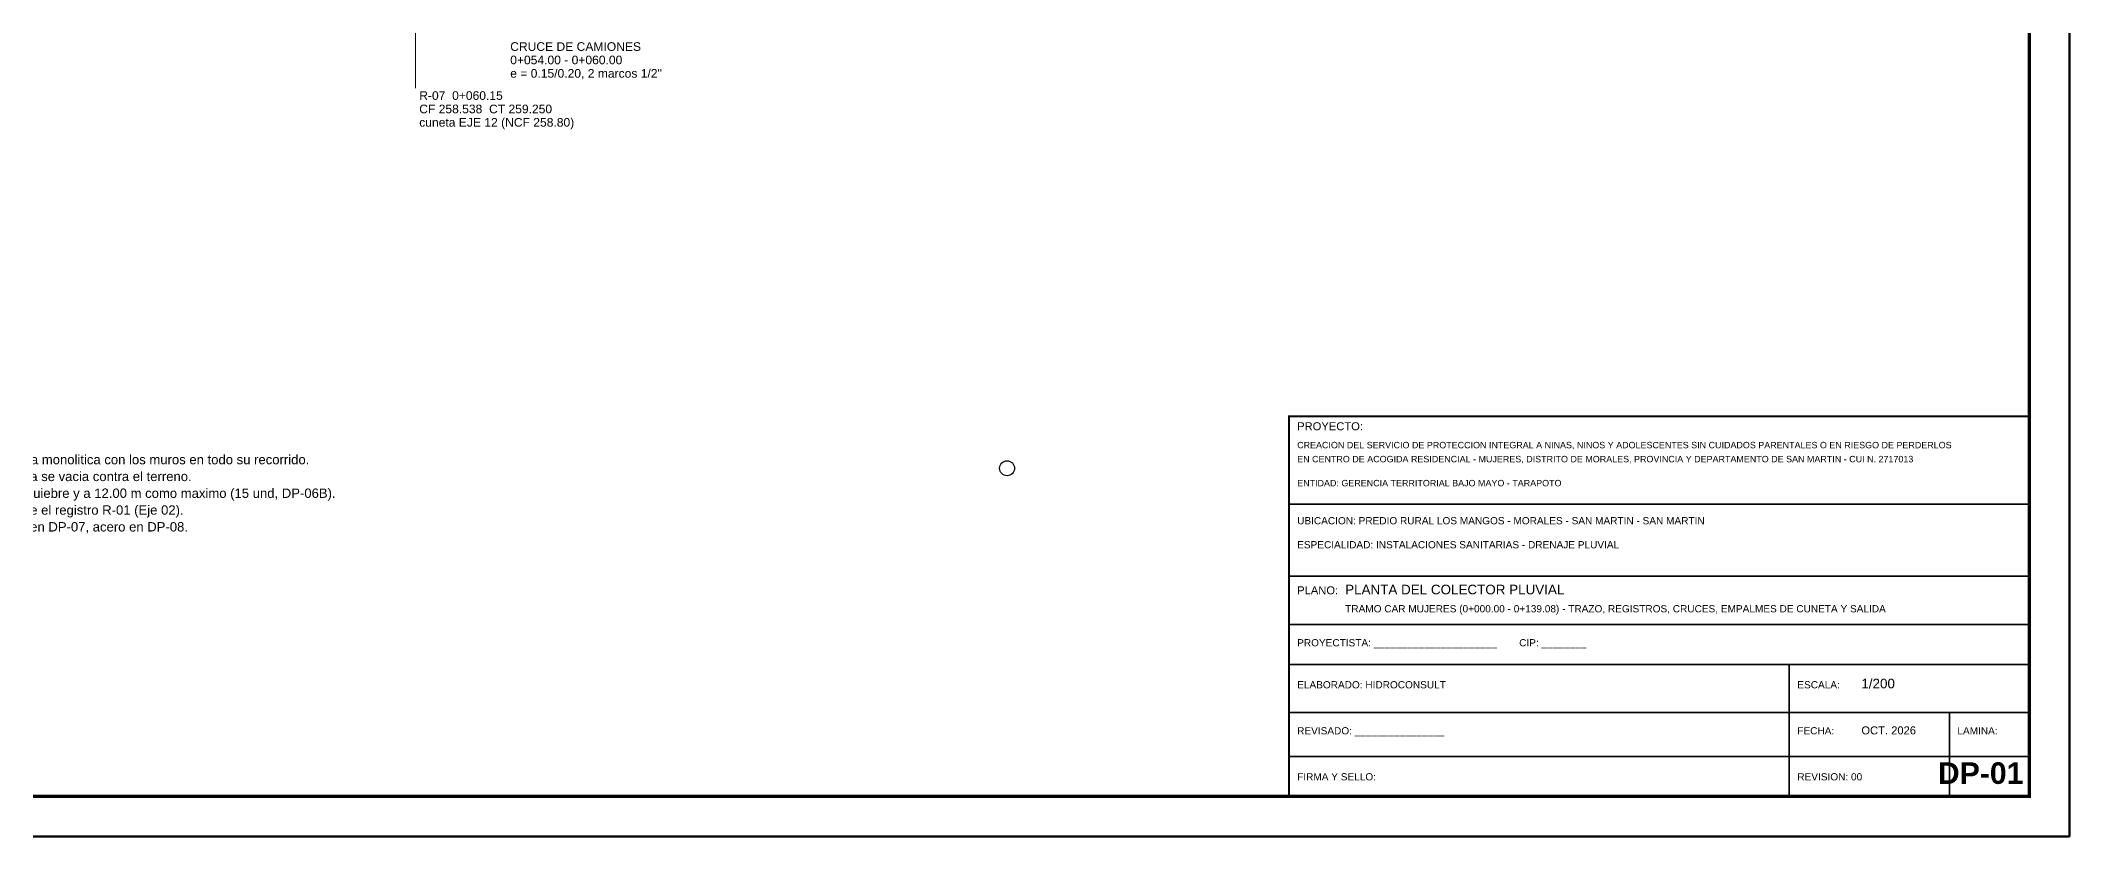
# Model space of a CAD drawing. Header units: metres. Extents: x -573 to 467, y -35 to 119.
# Drawn here: x -505.8 to -404.4, y -35.4 to 4.4 of the extents above; entities that cross this region are included whole.
import ezdxf
from ezdxf.enums import TextEntityAlignment as Align

# ---------------------------------------------------------------- set-up
doc = ezdxf.new("R2010")
doc.units = ezdxf.units.M
doc.header["$LTSCALE"] = 0.25
doc.layers.add('ISO-PIEDRA', color=34, linetype='CONTINUOUS', true_color=0xc4b092)
for name, color, linetype, lineweight in [('LLAMADAS', 30, 'CONTINUOUS', 18), ('MARCO', 7, 'CONTINUOUS', 50), ('ROTULO', 7, 'CONTINUOUS', 35), ('TITULOS', 160, 'CONTINUOUS', 35)]:
    doc.layers.add(name, color=color, linetype=linetype, lineweight=lineweight)
for name, color, linetype in [('ROTULO-TEXTO', 7, 'CONTINUOUS'), ('TEXTOS', 7, 'CONTINUOUS'), ('TEXTOS-NOTAS', 7, 'CONTINUOUS')]:
    doc.layers.add(name, color=color, linetype=linetype)
doc.styles.get("Standard").update_dxf_attribs({"font": 'arial.ttf'})
doc.styles.add('TITULOS', font='arialbd.ttf')

msp = doc.modelspace()

# ---------------------------------------------------------------- linework, layer by layer
at = {"layer": 'ISO-PIEDRA'}
msp.add_circle((-457.5, -17), 0.375, dxfattribs=at)
at = {"layer": 'LLAMADAS'}
msp.add_line((-487.061, 14.004), (-487.061, 2.005), dxfattribs=at)
at = {"layer": 'MARCO'}
msp.add_lwpolyline([(-572.6, -35.4), (-404.4, -35.4), (-404.4, 83.4), (-572.6, 83.4)], close=True, dxfattribs=at)
at = {"layer": 'MARCO', "const_width": 0.16}
msp.add_lwpolyline([(-567.6, -33.4), (-406.4, -33.4), (-406.4, 81.4), (-567.6, 81.4)], close=True, dxfattribs=at)
at = {"layer": 'ROTULO'}
for p, q in [((-443.4, -18.8), (-406.4, -18.8)), ((-443.4, -22.4), (-406.4, -22.4)), ((-443.4, -24.8), (-406.4, -24.8)), ((-443.4, -26.8), (-406.4, -26.8)), ((-418.4, -26.8), (-418.4, -33.4)), ((-443.4, -29.2), (-406.4, -29.2)), ((-410.4, -29.2), (-410.4, -33.4)), ((-443.4, -31.4), (-406.4, -31.4))]:
    msp.add_line(p, q, dxfattribs=at)
at = {"layer": 'ROTULO', "const_width": 0.1}
msp.add_lwpolyline([(-443.4, -33.4), (-406.4, -33.4), (-406.4, -14.4), (-443.4, -14.4)], close=True, dxfattribs=at)

# ---------------------------------------------------------------- texts
at = {"layer": 'ROTULO-TEXTO'}
for s, height, p in [('PROYECTO:', 0.4, (-443, -15.1)), ('CREACION DEL SERVICIO DE PROTECCION INTEGRAL A NINAS, NINOS Y ADOLESCENTES SIN CUIDADOS PARENTALES O EN RIESGO DE PERDERLOS', 0.32, (-443, -16)), ('EN CENTRO DE ACOGIDA RESIDENCIAL - MUJERES, DISTRITO DE MORALES, PROVINCIA Y DEPARTAMENTO DE SAN MARTIN - CUI N. 2717013', 0.32, (-443, -16.7)), ('ENTIDAD: GERENCIA TERRITORIAL BAJO MAYO - TARAPOTO', 0.32, (-443, -17.9)), ('UBICACION: PREDIO RURAL LOS MANGOS - MORALES - SAN MARTIN - SAN MARTIN', 0.36, (-443, -19.8)), ('ESPECIALIDAD: INSTALACIONES SANITARIAS - DRENAJE PLUVIAL', 0.36, (-443, -21)), ('PLANO:', 0.4, (-443, -23.3)), ('PLANTA DEL COLECTOR PLUVIAL', 0.48, (-440.6, -23.3)), ('TRAMO CAR MUJERES (0+000.00 - 0+139.08) - TRAZO, REGISTROS, CRUCES, EMPALMES DE CUNETA Y SALIDA', 0.36, (-440.6, -24.2)), ('PROYECTISTA: ______________________        CIP: ________', 0.36, (-443, -25.9)), ('ELABORADO: HIDROCONSULT', 0.36, (-443, -28)), ('ESCALA:', 0.36, (-418, -28)), ('1/200', 0.48, (-414.8, -28)), ('REVISADO: ________________', 0.36, (-443, -30.3)), ('FECHA:', 0.36, (-418, -30.3)), ('OCT. 2026', 0.4, (-414.8, -30.3)), ('LAMINA:', 0.36, (-410, -30.3)), ('FIRMA Y SELLO:', 0.36, (-443, -32.6)), ('REVISION: 00', 0.36, (-418, -32.6))]:
    msp.add_text(s, height=height, dxfattribs=at).set_placement(p)
at = {"layer": 'TEXTOS', "color": 30}
for s, p in [('CRUCE DE CAMIONES', (-482.333, 4.294)), ('0+054.00 - 0+060.00', (-482.333, 3.624)), ('e = 0.15/0.20, 2 marcos 1/2"', (-482.333, 2.954))]:
    msp.add_text(s, height=0.432, dxfattribs=at).set_placement(p, align=Align.TOP_LEFT)
at = {"layer": 'TEXTOS', "color": 7}
for s, p in [('CF 258.538  CT 259.250', (-486.881, 1.175)), ('R-07  0+060.15', (-486.881, 1.845)), ('cuneta EJE 12 (NCF 258.80)', (-486.881, 0.506))]:
    msp.add_text(s, height=0.432, dxfattribs=at).set_placement(p, align=Align.TOP_LEFT)
at = {"layer": 'TEXTOS-NOTAS'}
for s, p in [('2. Todo el colector queda dentro del lindero; el muro del lado de la via se vacia contra el terreno.', (-526.2, -17.64)), ("1. Colector de concreto armado f'c=210 kg/cm2, losa superior vaciada monolitica con los muros en todo su recorrido.", (-526.2, -16.8)), ('3. Registros de limpieza con tapa removible en cada eje de cuneta, quiebre y a 12.00 m como maximo (15 und, DP-06B).', (-526.2, -18.48)), ('4. Cotas en m.s.n.m.; progresivas a lo largo del eje del colector desde el registro R-01 (Eje 02).', (-526.2, -19.32)), ('5. Secciones en DP-04 y DP-06A, perfiles en DP-02 y DP-03, salida en DP-07, acero en DP-08.', (-526.2, -20.16))]:
    msp.add_text(s, height=0.468, dxfattribs=at).set_placement(p)
at = {"layer": 'TITULOS', "style": 'TITULOS'}
msp.add_text('DP-01', height=1.08, dxfattribs=at).set_placement((-406.7, -33.1), align=Align.BOTTOM_RIGHT)

doc.saveas('drawing.dxf')
